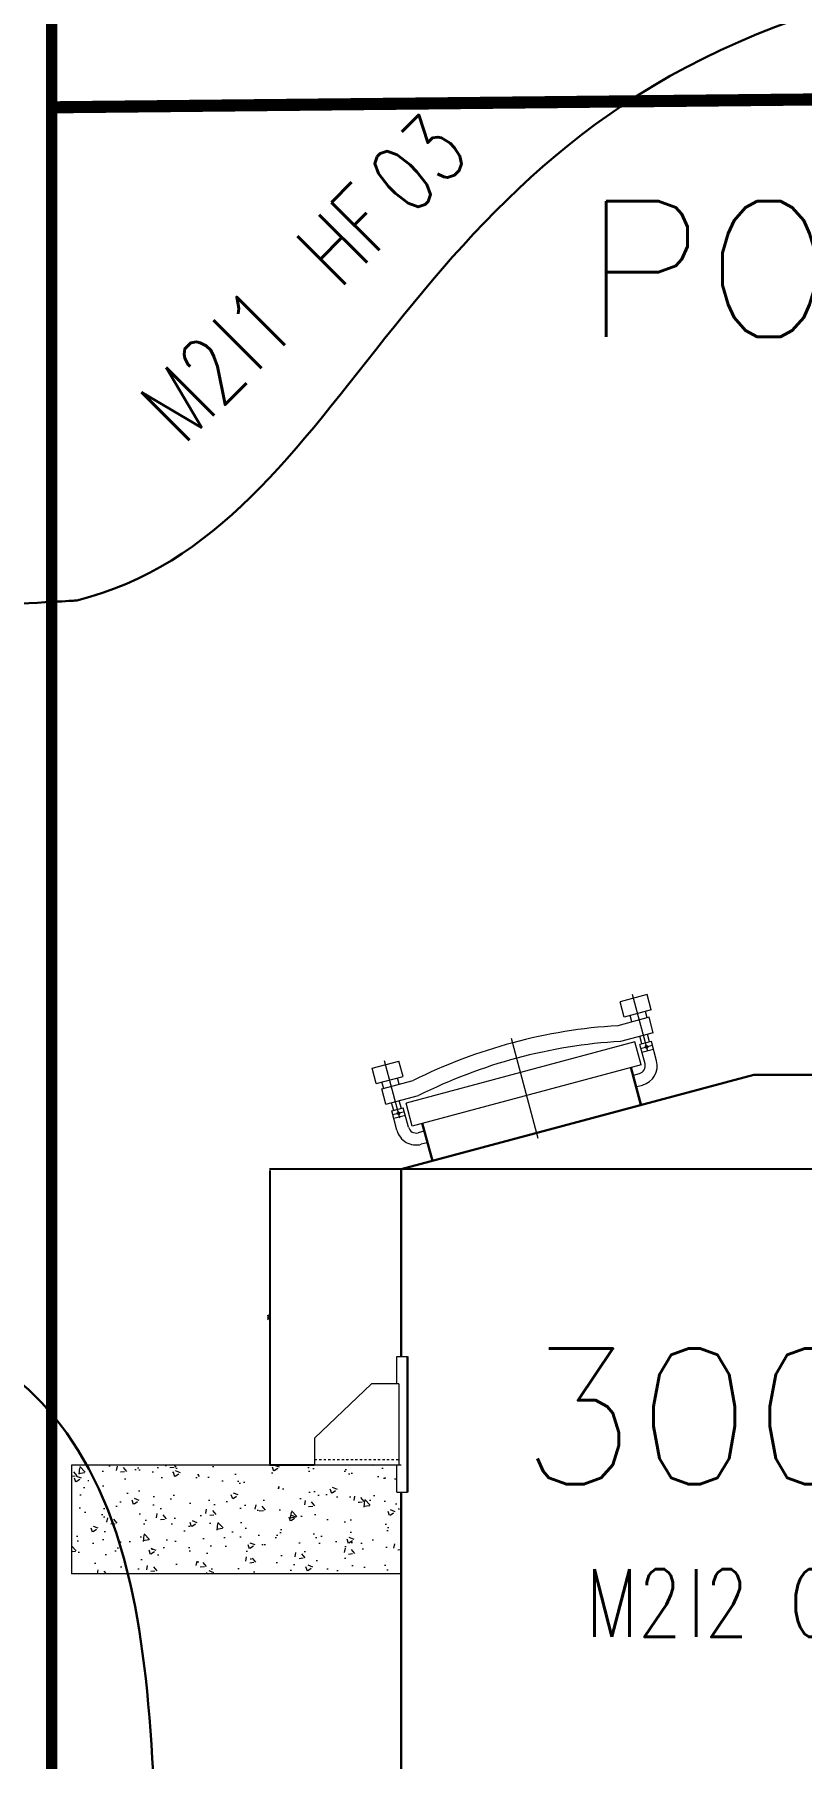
# Model space of a CAD drawing. Header units: inches. Extents: x 10149 to 11899, y 21917 to 23140.
# Drawn here: x 11800.1 to 11834.1, y 22463.8 to 22540 of the extents above; entities that cross this region are included whole.
import ezdxf

# ---------------------------------------------------------------- set-up
doc = ezdxf.new("R2010")
doc.units = ezdxf.units.IN
doc.header["$MEASUREMENT"] = 0
for name, pattern in [('ACAD_ISO02W100', [15, 12, -3]), ('CENTER', [50.8, 31.75, -6.35, 6.35, -6.35]), ('DASHDOT', [25.4, 12.7, -6.35, 0, -6.35]), ('DASHED2', [9.525, 6.35, -3.175])]:
    doc.linetypes.add(name, pattern=pattern)
for name, color, linetype in [('02___PRT_ALL_AXES', 7, 'Continuous'), ('MATERIEL-DIVERS', 7, 'Continuous'), ('REPERES', 7, 'Continuous'), ('TEXTES', 7, 'Continuous'), ('TXT_FR', 7, 'Continuous'), ('尺寸标注', 253, 'Continuous')]:
    doc.layers.add(name, color=color, linetype=linetype)
for name, color, linetype, lineweight in [('19 Pipe Process', 30, 'Continuous', 30), ('61 Revision Cloud', 1, 'Continuous', 9), ('中心线', 1, 'CENTER', 9), ('粗线', 7, 'Continuous', 30), ('虚线', 6, 'ACAD_ISO02W100', 20)]:
    doc.layers.add(name, color=color, linetype=linetype, lineweight=lineweight)
doc.layers.get('REPERES').off()
doc.styles.add('ROMANS', font='ROMANS.SHX')
doc.styles.add('shwezer', font='simplex.shx', dxfattribs={"width": 0.8, "bigfont": 'hzdx.shx'})
doc.dimstyles.new('shwezer', dxfattribs={"dimtxt": 4, "dimasz": 2.5, "dimexe": 1, "dimexo": 1, "dimgap": 1, "dimtad": 1, "dimdsep": 46, "dimtxsty": 'shwezer', "dimcen": 0, "dimclrd": 256, "dimclre": 256, "dimclrt": 2, "dimadec": 0, "dimazin": 2, "dimtp": 0.1, "dimtm": 0.1, "dimtfac": 0.71, "dimtmove": 0, "dimatfit": 3, "dimfxl": 0, "dimlwd": -1, "dimlwe": -1, "dimarcsym": 0})

# ---------------------------------------------------------------- blocks, each defined once
blk = doc.blocks.new('REPNORM')
at = {"layer": 'TEXTES', "style": 'ROMANS', "width": 0.75}
for tag, p in [('ZONE', (-9.75, -1.25)), ('SOUSZONE', (-5.25, -1.25)), ('ELEMENT', (0, -1.25)), ('NUM', (4.5, -1.25))]:
    blk.add_attdef(tag, p, '', height=3, dxfattribs=at)
blk = doc.blocks.new('*D114')
at = {"layer": 'Defpoints', "color": 0, "ltscale": 0.3, "transparency": 16777216}
for p in [(3413466.6, -1968174.6), (3413708.3, -1968174.6), (3413548.8, -1968719.9)]:
    blk.add_point(p, dxfattribs=at)
at = {"layer": '尺寸标注', "linetype": 'ByBlock', "ltscale": 0.3, "transparency": 16777216}
for p, q in [((3413707.3, -1968174.6), (3413465.6, -1968174.6)), ((3413466.6, -1968717.4), (3413466.6, -1968177.1)), ((3413547.8, -1968719.9), (3413465.6, -1968719.9))]:
    blk.add_line(p, q, dxfattribs=at)
at = {"layer": '尺寸标注', "ltscale": 0.3, "transparency": 16777216}
for points in [[(3413466.2, -1968177.1), (3413467, -1968177.1), (3413466.6, -1968174.6)], [(3413466.2, -1968717.4), (3413467, -1968717.4), (3413466.6, -1968719.9)]]:
    blk.add_solid(points, dxfattribs=at)
at = {"layer": '尺寸标注', "color": 2, "ltscale": 0.3, "transparency": 16777216, "insert": (3413463.6, -1968447.3), "char_height": 4, "attachment_point": 5, "rotation": 90, "style": 'shwezer'}
blk.add_mtext('545', dxfattribs=at)
blk = doc.blocks.new('REPNORM1')
at = {"layer": 'TEXTES', "style": 'ROMANS', "width": 0.75}
for tag, p in [('ZONE', (-9.75, -1.25)), ('SOUSZONE', (-5.25, -1.25)), ('ELEMENT', (-0.747, -1.25)), ('NUM', (5.588, -1.222))]:
    blk.add_attdef(tag, p, '', height=3, dxfattribs=at)
blk = doc.blocks.new('A$C27857EA5')
at = {"linetype": 'Continuous'}
h = blk.add_hatch(dxfattribs=at)
h.set_pattern_fill('AR-CONC', color=15, scale=0.5, style=0)
h.set_pattern_definition([(130, (23313.41, 6696.1), (-91.09233, -7.96954), [9.525, -104.775]), (185, (23313.41, 6696.1), (17.6214, 95.52832), [7.62, -83.82]), (79.549, (23305.82, 6695.43), (-73.47125, 87.55834), [8.095, -89.045]), (133.8158, (23313.41, 6721.5), (-135.5395, -21.02116), [14.2875, -157.1625]), (83.3644, (23302.12, 6719.74), (-118.7021, 123.7128), [12.1425, -133.5675]), (188.816, (23313.41, 6721.5), (-118.7023, 123.71256), [11.43, -125.73]), (159, (23300.71, 6715.15), (-75.80744, -51.13276), [9.525, -104.775]), (214, (23300.71, 6715.15), (-30.901, 92.094), [7.62, -83.82]), (108.5486, (23294.4, 6710.89), (-106.70825, 40.96143), [8.095, -89.045]), (142.5, (23313.414, 6696.097), (-1.5443, 42.27752), [0, -82.804, 0, -85.09, 0, -84.1375]), (172.5, (23313.414, 6696.097), (-33.40983, 50.09029), [0, -48.514, 0, -80.899, 0, -32.0675]), (212.5, (23341.735, 6696.097), (-67.795298, -2.86437), [0, -31.75, 0, -99.06, 0, -131.445]), (222.5, (23354.435, 6696.097), (-74.06459, 12.71325), [0, -41.275, 0, -65.786, 0, -93.345])])
h.paths.add_polyline_path([(-808.5, 1847.967), (-800.5, 1847.967), (-800.5, 1697.967), (-1408.176, 1697.967), (-1408.176, 1897.967), (-808.5, 1897.967)])
at = {"ltscale": 0.5}
for p, q in [((-347.33, 2765.292), (-396.914, 2752.006)), ((-339.738, 2736.959), (-347.33, 2765.292)), ((-389.322, 2723.672), (-396.914, 2752.006)), ((-339.738, 2736.959), (-389.322, 2723.672)), ((-347.223, 2722.392), (-350.363, 2734.112)), ((-343.613, 2723.359), (-401.211, 2707.926)), ((-375.557, 2714.8), (-378.697, 2726.519)), ((-336.021, 2695.026), (-343.613, 2723.359)), ((-369.608, 2678.434), (-791.399, 2565.414)), ((-336.021, 2695.026), (-396.183, 2678.905)), ((-358.22, 2635.933), (-369.608, 2678.434)), ((-357.085, 2674.198), (-360.881, 2688.364)), ((-339.376, 2678.943), (-360.627, 2673.249)), ((-351.104, 2637.709), (-360.627, 2673.249)), ((-342.918, 2677.994), (-346.714, 2692.16)), ((-329.853, 2643.403), (-339.376, 2678.943)), ((-854.122, 2629.496), (-804.537, 2642.783)), ((-796.945, 2614.449), (-804.537, 2642.783)), ((-356.831, 2659.082), (-335.58, 2664.776)), ((-846.53, 2601.163), (-854.122, 2629.496)), ((-846.53, 2601.163), (-796.945, 2614.449)), ((-836.373, 2591.323), (-778.64, 2606.793)), ((-804.43, 2599.883), (-807.571, 2611.602)), ((-358.22, 2635.933), (-780.01, 2522.914)), ((-359.247, 2561.198), (-377.862, 2630.67)), ((-357.042, 2560.698), (-375.93, 2631.188)), ((-372.101, 2616.899), (-361.475, 2619.746)), ((-828.781, 2562.99), (-836.373, 2591.323)), ((-832.764, 2592.29), (-835.904, 2604.01)), ((-828.781, 2562.99), (-768.485, 2579.146)), ((-366.407, 2595.649), (-355.781, 2598.496)), ((-814.293, 2551.688), (-818.089, 2565.855)), ((-817.834, 2550.739), (-796.584, 2556.433)), ((-808.311, 2515.2), (-817.834, 2550.739)), ((-792.788, 2542.266), (-814.038, 2536.572)), ((-800.126, 2555.484), (-803.922, 2569.651)), ((-787.061, 2520.894), (-796.584, 2556.433)), ((-780.01, 2522.914), (-791.399, 2565.414)), ((-357.315, 2561.716), (-779.105, 2448.696)), ((-758.471, 2513.37), (-769.098, 2510.523)), ((-743.685, 2458.187), (-762.3, 2527.659)), ((-741.753, 2458.705), (-760.368, 2528.177)), ((-752.777, 2492.12), (-763.404, 2489.272))]:
    blk.add_line(p, q, dxfattribs=at)
at = {"ltscale": 0.1}
for p, q in [((-358.729, 2666.165), (-337.478, 2671.859)), ((-794.686, 2549.349), (-815.936, 2543.655))]:
    blk.add_line(p, q, dxfattribs=at)
at = {"ltscale": 0.3}
for p, q in [((-808.5, 2097.967), (-788.833, 2097.967)), ((-808.5, 2047.967), (-808.5, 2097.967)), ((-854.99, 2047.967), (-959.99, 1947.967)), ((-804.99, 2047.967), (-854.99, 2047.967)), ((-804.99, 2047.967), (-804.99, 1897.967)), ((-959.99, 1947.967), (-959.99, 1897.967)), ((-804.99, 1897.967), (-959.99, 1897.967)), ((-808.5, 1847.967), (-808.5, 1897.967)), ((-808.5, 1847.967), (-788.833, 1847.967))]:
    blk.add_line(p, q, dxfattribs=at)
at = {"color": 15, "linetype": 'Continuous'}
for p, q in [((-800.5, 1897.967), (-1408.176, 1897.967)), ((-1408.176, 1897.967), (-1408.176, 1697.967)), ((-800.5, 1697.967), (-1408.176, 1697.967))]:
    blk.add_line(p, q, dxfattribs=at)
at = {"ltscale": 0.5}
for centre in [(-348.103, 2669.012), (-805.311, 2546.502)]:
    blk.add_circle(centre, 2.423, dxfattribs=at)
for centre, radius, start, end in [((-341.713, 1731.026), 978.71, 93.485312, 116.515006), ((-340.887, 1727.946), 952.565, 93.327818, 116.672501), ((-365.271, 2633.913), 14.667, 285.000159, 15.000159), ((-365.271, 2633.913), 36.667, 285.000159, 15.000159), ((-772.894, 2524.69), 36.667, 195.000159, 285.000159), ((-772.894, 2524.69), 14.667, 195.000159, 285.000159)]:
    blk.add_arc(centre, radius, start, end, dxfattribs=at)
at = {"layer": '02___PRT_ALL_AXES', "color": 7, "linetype": 'Continuous'}
blk.add_line((799.5, 2443.265), (-800.5, 2443.265), dxfattribs=at)
at = {"layer": '中心线', "ltscale": 60}
for p, q in [((-345.731, 2660.16), (-374.155, 2765.697)), ((-547.775, 2499.78), (-597.227, 2684.337)), ((-802.939, 2537.65), (-831.092, 2643.259))]:
    blk.add_line(p, q, dxfattribs=at)
at = {"layer": '粗线'}
for p, q in [((-800.5, 2443.265), (-150.5, 2617.432)), ((149.5, 2617.432), (-150.5, 2617.432)), ((-800.5, 2443.265), (-800.5, 2097.967)), ((-800.5, 1847.967), (-800.5, 1223.265))]:
    blk.add_line(p, q, dxfattribs=at)
at = {"layer": '粗线', "ltscale": 4}
blk.add_line((-788.833, 2097.967), (-788.833, 1847.967), dxfattribs=at)
at = {"layer": '虚线', "ltscale": 0.3}
blk.add_line((-805.865, 1907.967), (-959.99, 1907.967), dxfattribs=at)
at = {"layer": '尺寸标注', "ltscale": 0.3}
dim = blk.add_linear_dim(base=(-1042.15, 2443.265), p1=(-959.99, 1897.967), p2=(-800.5, 2443.265), angle=90, dimstyle='shwezer', override={"dimdec": 0}, dxfattribs=at)
dim.commit()
dim.dimension.update_dxf_attribs({"geometry": '*D114', "text_midpoint": (-1045.15, 2170.616), "insert": (-3414508.753, 1970617.905)})

msp = doc.modelspace()

# ---------------------------------------------------------------- linework, layer by layer
at = {"layer": '19 Pipe Process'}
for points, knots in [([(11835.559, 22541.249), (11815.871, 22535.466), (11814.371, 22517.966), (11801.871, 22514.966), (11782.016, 22513.937)], [101.286095, 101.286095, 101.286095, 101.286095, 173.099523, 173.466632, 173.466632, 173.466632, 173.466632]), ([(11835.748, 22429.193), (11832.51, 22424.189), (11813.749, 22395.204), (11801.921, 22417.663), (11809.175, 22484.374), (11791.73, 22484.176), (11781.991, 22484.066)], [46.551714, 46.551714, 46.551714, 46.551714, 56.001857, 101.299771, 133.805603, 174.885302, 174.885302, 174.885302, 174.885302])]:
    msp.add_open_spline(points, degree=3, knots=knots, dxfattribs=at)
at = {"layer": 'MATERIEL-DIVERS', "linetype": 'DASHDOT', "const_width": 0.5}
for points in [[(11800.88, 22648.863), (11881.871, 22649.7), (11881.871, 22537.66), (11800.88, 22536.824)], [(11800.88, 22536.787), (11881.871, 22537.624), (11881.871, 22425.584), (11800.88, 22424.748)]]:
    msp.add_lwpolyline(points, close=True, dxfattribs=at)

# ---------------------------------------------------------------- block references
at = {"layer": '61 Revision Cloud', "xscale": 0.024, "yscale": 0.024, "zscale": 0.024}
msp.add_blockref('A$C27857EA5', (11835.559, 22431.193), dxfattribs=at)
at = {"layer": 'REPERES', "linetype": 'DASHED2', "rotation": 45.00000000000007}
msp.add_blockref('REPNORM', (11812.726, 22529.592), dxfattribs=at).add_auto_attribs({'ZONE': 'M2  ', 'SOUSZONE': 'I1', 'ELEMENT': 'HF', 'NUM': '03'})
at = {"layer": 'REPERES'}
msp.add_blockref('REPNORM1', (11834.261, 22470.395), dxfattribs=at).add_auto_attribs({'ZONE': 'M2', 'SOUSZONE': 'I2', 'ELEMENT': 'OR', 'NUM': '02'})

# ---------------------------------------------------------------- texts
at = {"layer": 'TXT_FR', "style": 'ROMANS'}
for s, p in [('POWDERS', (11824.384, 22526.655)), ('3000L', (11821.598, 22475.903))]:
    msp.add_text(s, height=6, dxfattribs=at).set_placement(p)

doc.saveas('drawing.dxf')
